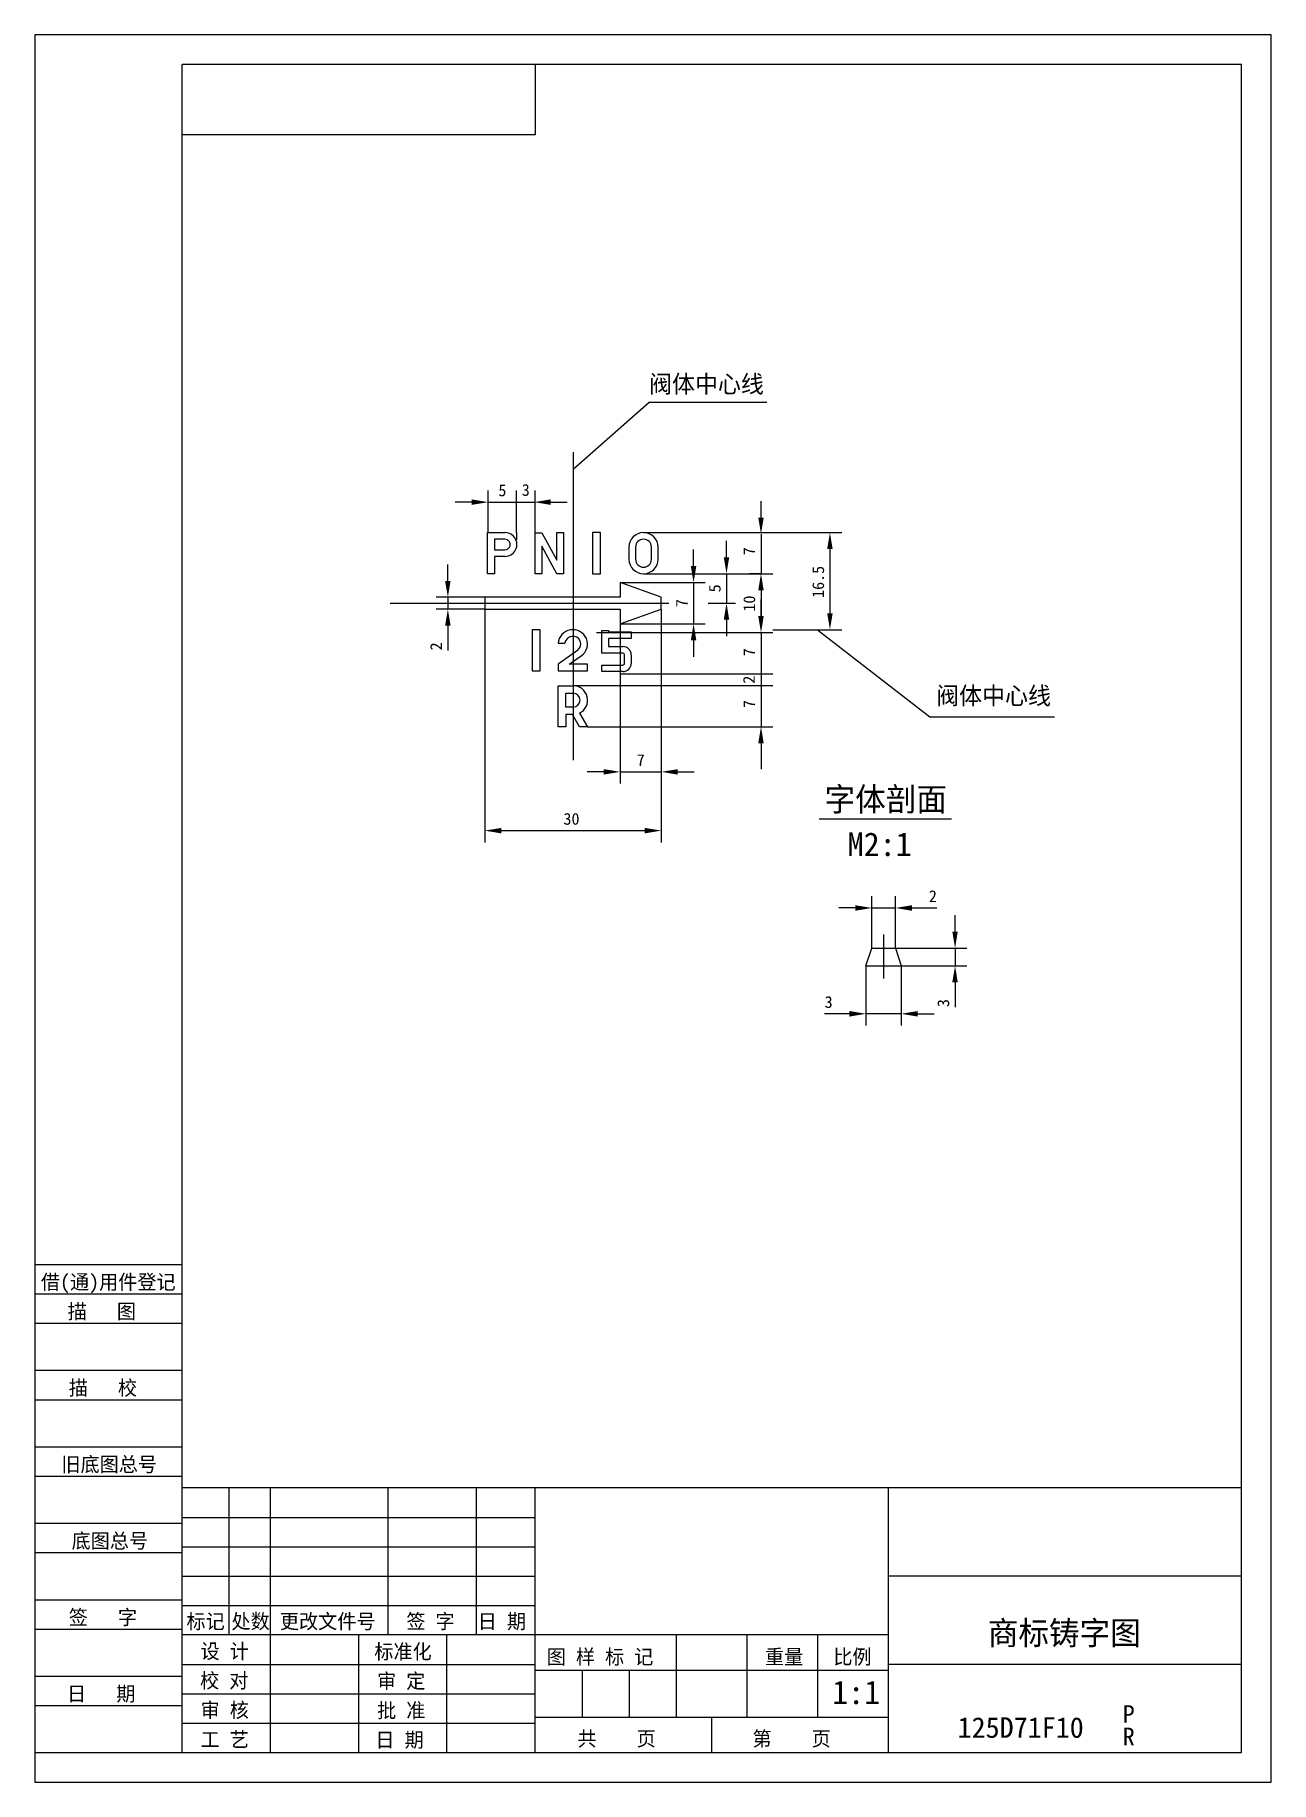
# Model space of a CAD drawing. Header units: metres. Extents: x 1 to 211, y 1 to 298.
import ezdxf

# ---------------------------------------------------------------- set-up
doc = ezdxf.new("R2010")
doc.units = ezdxf.units.M
for name, color, linetype in [('C', 6, 'Continuous'), ('D', 1, 'Continuous'), ('FL', 5, 'Continuous'), ('T', 7, 'Continuous'), ('TL', 4, 'Continuous')]:
    doc.layers.add(name, color=color, linetype=linetype)

# ---------------------------------------------------------------- blocks, each defined once
blk = doc.blocks.new('TUKUN4')
at = {"layer": 'FL'}
for p, q in [((0, 297), (0, 0)), ((210, 297), (0, 297)), ((210, 0), (210, 297)), ((0, 78), (25, 78)), ((0, 70), (25, 70)), ((0, 65), (25, 65)), ((0, 57), (25, 57)), ((0, 52), (25, 52)), ((33, 25), (33, 50)), ((40, 5), (40, 50)), ((60, 25), (60, 50)), ((75, 25), (75, 50)), ((25, 45), (85, 45)), ((0, 44), (25, 44)), ((0, 39), (25, 39)), ((25, 40), (85, 40)), ((25, 35), (85, 35)), ((0, 31), (25, 31)), ((25, 30), (85, 30)), ((0, 26), (25, 26)), ((70, 5), (70, 25)), ((0, 18), (25, 18)), ((25, 20), (85, 20)), ((25, 15), (85, 15)), ((0, 13), (25, 13)), ((25, 10), (85, 10)), ((0, 0), (210, 0))]:
    blk.add_line(p, q, dxfattribs=at)
at = {"layer": 'TL'}
for p, q in [((25, 5), (25, 292)), ((205, 292), (25, 292)), ((85, 292), (85, 280)), ((205, 5), (205, 292)), ((85, 280), (25, 280)), ((0, 88), (25, 88)), ((0, 83), (25, 83)), ((205, 50), (25, 50)), ((85, 5), (85, 50)), ((145, 5), (145, 50)), ((205, 35), (145, 35)), ((145, 25), (25, 25)), ((55, 5), (55, 25)), ((109, 11), (109, 25)), ((121, 11), (121, 25)), ((133, 11), (133, 25)), ((85, 19), (145, 19)), ((93, 11), (93, 19)), ((101, 11), (101, 19)), ((205, 20), (145, 20)), ((145, 11), (85, 11)), ((115, 5), (115, 11)), ((0, 5), (205, 5))]:
    blk.add_line(p, q, dxfattribs=at)
at = {"layer": 'T'}
for s, p in [('借(通)用件登记', (1, 83.76)), ('描   图', (5.56, 78.76)), ('描   校', (5.74, 65.76)), ('旧底图总号', (4.49, 52.76)), ('底图总号', (6.22, 39.76)), ('签   字', (5.74, 26.76)), ('标记', (25.75, 26.07)), ('处数', (33.38, 26.07)), ('更改文件号', (41.61, 26.07)), ('签 字', (63.1, 26.07)), ('日 期', (75.23, 26.07)), ('设 计', (28.14, 20.99)), ('标准化', (57.65, 20.93)), ('图 样 标 记', (86.95, 20.04)), ('重量', (124.03, 20.04)), ('比例', (135.64, 20.04)), ('校 对', (28.05, 15.99)), ('审 定', (58.13, 15.93)), ('日   期', (5.45, 13.76)), ('审 核', (28.14, 10.99)), ('批 准', (58.13, 10.93)), ('共    页', (92.18, 6.13)), ('第    页', (121.9, 6.13)), ('工 艺', (28.14, 5.99)), ('日 期', (57.84, 5.93))]:
    blk.add_text(s, height=2.5, dxfattribs=at).set_placement(p)
blk = doc.blocks.new('MZN')
blk.add_lwpolyline([(0.12, 0), (0.12, 9.96), (1.72, 9.96), (5.28, 3.33), (5.28, 10), (6.88, 10), (6.88, 0), (5.28, 0), (1.72, 6.67), (1.72, 0)], close=True)
blk = doc.blocks.new('MZ1')
blk.add_lwpolyline([(4.45, 0), (4.45, 10), (2.55, 10), (2.55, 0)], close=True)
blk = doc.blocks.new('MZP')
blk.add_lwpolyline([(0, 0), (0, 10), (4.11, 10, -1), (4.11, 4.21), (1.6, 4.21), (1.6, 0)], format="xyb", close=True)
blk.add_lwpolyline([(4.11, 8.4), (1.6, 8.4), (1.6, 5.81), (4.11, 5.81)])
blk.add_arc((4.11, 7.11), 1.29, 269.71, 90.29)
blk = doc.blocks.new('MZ5')
blk.add_lwpolyline([(0, 0), (0, 1.6), (5, 1.6, 0.41), (5.4, 2), (5.4, 4.08, 0.41), (5, 4.48), (0, 4.48), (0, 10), (1.6, 10), (1.6, 9.64), (7, 9.64), (7, 8.04), (1.6, 8.04), (1.6, 6.08), (5, 6.08, -0.41), (7, 4.08), (7, 2, -0.41), (5, 0)], format="xyb", close=True)
blk = doc.blocks.new('MZ2')
blk.add_lwpolyline([(4.61, 4.94), (0, 1.6), (0, 0), (7, 0), (7, 1.6), (2.65, 1.6), (5.51, 3.61, 1.6), (0.01, 6.67), (1.61, 6.67, -1.55)], format="xyb", close=True)
blk = doc.blocks.new('MZR')
at = {"linetype": 'CONTINUOUS'}
blk.add_lwpolyline([(3.5, 9.94, -0.8), (5.04, 3.29), (6.98, 0), (5.11, 0), (3.4, 2.94), (1.81, 2.94), (1.81, 0), (0, 0), (0, 9.94), (3.5, 9.94)], format="xyb", dxfattribs=at)
blk.add_lwpolyline([(1.84, 4.74), (1.84, 8.14), (3.51, 8.14, -1), (3.51, 4.74)], format="xyb", close=True, dxfattribs=at)
blk = doc.blocks.new('MZ0')
at = {"linetype": 'CONTINUOUS'}
for points in [[(7, 6.5, 0.41), (3.5, 10, 0.41), (0, 6.5), (0, 3.5, 0.41), (3.5, 0, 0.41), (7, 3.5)], [(5.4, 6.5, 0.41), (3.5, 8.4, 0.41), (1.6, 6.5), (1.6, 3.5, 0.41), (3.5, 1.6, 0.41), (5.4, 3.5)]]:
    blk.add_lwpolyline(points, format="xyb", close=True, dxfattribs=at)

msp = doc.modelspace()

# ---------------------------------------------------------------- linework, layer by layer
at = {"layer": 'C'}
for p, q in [((91.96, 226.64), (91.96, 222.64)), ((91.96, 222.64), (91.96, 216.38)), ((91.96, 216.38), (91.96, 174.28)), ((60.91, 200.95), (108.26, 200.95)), ((144.73, 144.64), (144.73, 137.15))]:
    msp.add_line(p, q, dxfattribs=at)
at = {"layer": 'D'}
for p, q in [((91.96, 223.75), (104.88, 235.1)), ((104.88, 235.1), (124.88, 235.1)), ((77.54, 212.93), (77.54, 220.13)), ((82.37, 212.95), (82.37, 220.13)), ((85.54, 212.93), (85.54, 220.1)), ((74.74, 218.13), (71.94, 218.13)), ((77.54, 218.13), (85.37, 218.13)), ((88.17, 218.13), (90.97, 218.13)), ((123.9, 215.51), (123.9, 218.31)), ((82.37, 212.95), (82.37, 211.74)), ((103.96, 212.95), (125.9, 212.95)), ((118.04, 208.75), (118.04, 211.55)), ((123.9, 212.71), (123.9, 205.95)), ((125.9, 212.95), (137.61, 212.95)), ((112.44, 207.25), (112.44, 210.05)), ((135.61, 210.15), (135.61, 199.25)), ((70.7, 204.75), (70.7, 207.55)), ((103.96, 205.95), (125.9, 205.95)), ((117.2, 205.95), (121.97, 205.95)), ((118.04, 205.95), (118.04, 200.95)), ((123.9, 205.95), (121.9, 205.95)), ((99.96, 204.45), (114.44, 204.45)), ((112.44, 204.45), (112.44, 197.45)), ((123.9, 203.15), (123.9, 198.75)), ((76.96, 201.95), (68.7, 201.95)), ((76.96, 199.95), (68.7, 199.95)), ((70.7, 201.95), (70.7, 199.95)), ((76.96, 199.95), (76.96, 160.29)), ((106.96, 199.95), (106.96, 170.28)), ((114.95, 200.95), (119.55, 200.95)), ((123.9, 198.75), (123.9, 201.55)), ((70.7, 197.15), (70.7, 194.35)), ((99.96, 197.45), (99.96, 170.28)), ((99.96, 197.45), (114.44, 197.45)), ((118.04, 198.15), (118.04, 195.35)), ((125.9, 196.45), (129.22, 196.45)), ((129.22, 196.45), (137.61, 196.45)), ((133.49, 196.45), (152.58, 181.63)), ((70.7, 194.35), (70.7, 192.93)), ((95.96, 195.95), (125.9, 195.95)), ((99.96, 195.95), (125.9, 195.95)), ((112.44, 194.65), (112.44, 191.85)), ((123.9, 195.95), (123.9, 179.95)), ((99.96, 188.95), (125.9, 188.95)), ((91.96, 186.95), (125.9, 186.95)), ((152.58, 181.63), (173.79, 181.63)), ((94.44, 179.95), (125.9, 179.95)), ((123.9, 177.15), (123.9, 172.75)), ((97.16, 172.28), (94.36, 172.28)), ((99.96, 172.28), (106.96, 172.28)), ((109.76, 172.28), (112.56, 172.28)), ((106.96, 170.28), (106.96, 160.29)), ((133.77, 164.27), (156.27, 164.27)), ((79.76, 162.29), (104.16, 162.29)), ((139.93, 149.14), (137.13, 149.14)), ((142.73, 142.31), (142.73, 151.14)), ((142.73, 149.14), (146.73, 149.14)), ((146.73, 142.31), (146.73, 151.14)), ((149.53, 149.14), (152.33, 149.14)), ((152.33, 149.14), (153.76, 149.14)), ((156.87, 145.11), (156.87, 147.91)), ((146.73, 142.31), (158.87, 142.31)), ((156.87, 142.31), (156.87, 139.31)), ((141.73, 139.31), (141.73, 129.15)), ((147.73, 139.31), (158.87, 139.31)), ((147.73, 139.31), (147.73, 129.15)), ((156.87, 136.51), (156.87, 133.71)), ((156.87, 133.71), (156.87, 132.29)), ((136.13, 131.15), (134.71, 131.15)), ((138.93, 131.15), (136.13, 131.15)), ((147.73, 131.15), (141.73, 131.15)), ((150.53, 131.15), (153.33, 131.15))]:
    msp.add_line(p, q, dxfattribs=at)
for points in [[(74.74, 218.6), (74.74, 217.66), (77.54, 218.13)], [(88.17, 218.6), (88.17, 217.66), (85.37, 218.13)], [(123.43, 215.51), (124.36, 215.51), (123.9, 212.71)], [(135.14, 210.15), (136.08, 210.15), (135.61, 212.95)], [(117.57, 208.75), (118.5, 208.75), (118.04, 205.95)], [(111.98, 207.25), (112.91, 207.25), (112.44, 204.45)], [(123.43, 203.15), (124.36, 203.15), (123.9, 205.95)], [(70.23, 204.75), (71.16, 204.75), (70.7, 201.95)], [(70.23, 197.15), (71.16, 197.15), (70.7, 199.95)], [(117.57, 198.15), (118.5, 198.15), (118.04, 200.95)], [(135.14, 199.25), (136.08, 199.25), (135.61, 196.45)], [(111.98, 194.65), (112.91, 194.65), (112.44, 197.45)], [(123.43, 198.75), (124.36, 198.75), (123.9, 195.95)], [(123.43, 198.75), (124.36, 198.75), (123.9, 195.95)], [(123.43, 177.15), (124.36, 177.15), (123.9, 179.95)], [(97.16, 172.74), (97.16, 171.81), (99.96, 172.28)], [(109.76, 172.74), (109.76, 171.81), (106.96, 172.28)], [(79.76, 162.75), (79.76, 161.82), (76.96, 162.29)], [(104.16, 162.75), (104.16, 161.82), (106.96, 162.29)], [(139.93, 149.6), (139.93, 148.67), (142.73, 149.14)], [(149.53, 149.6), (149.53, 148.67), (146.73, 149.14)], [(156.4, 145.11), (157.33, 145.11), (156.87, 142.31)], [(156.4, 136.51), (157.33, 136.51), (156.87, 139.31)], [(138.93, 131.62), (138.93, 130.68), (141.73, 131.15)], [(150.53, 131.62), (150.53, 130.68), (147.73, 131.15)]]:
    msp.add_solid(points, dxfattribs=at)
at = {"layer": 'TL'}
for p, q in [((106.96, 201.95), (99.96, 204.45)), ((99.96, 204.45), (99.96, 201.95)), ((99.96, 201.95), (76.96, 201.95)), ((76.96, 201.95), (76.96, 199.95)), ((76.96, 199.95), (99.96, 199.95)), ((99.96, 197.45), (106.96, 199.95)), ((99.96, 199.95), (99.96, 197.45)), ((106.96, 200.95), (106.96, 201.95)), ((106.96, 199.95), (106.96, 200.95)), ((141.73, 139.31), (142.73, 142.31)), ((142.73, 142.31), (146.73, 142.31)), ((146.73, 142.31), (147.73, 139.31)), ((141.73, 139.31), (147.73, 139.31))]:
    msp.add_line(p, q, dxfattribs=at)

# ---------------------------------------------------------------- block references
at = {"layer": 'D'}
msp.add_blockref('TUKUN4', (0.55, 0.55), dxfattribs=at)
at = {"layer": 'TL', "xscale": 0.71, "yscale": 0.7, "zscale": 0.71}
for name, p in [('MZP', (77.46, 205.95)), ('MZN', (85.46, 205.95)), ('MZ1', (93.46, 205.95)), ('MZ0', (101.46, 205.95)), ('MZ1', (83.22, 189.45)), ('MZ2', (89.44, 189.46)), ('MZ5', (96.88, 189.32)), ('MZR', (89.46, 179.95))]:
    msp.add_blockref(name, p, dxfattribs=at)

# ---------------------------------------------------------------- texts
at = {"layer": 'D'}
for s, height, p in [('阀体中心线', 3, (104.88, 236.72)), ('5', 2, (79.28, 219.13)), ('3', 2, (83.26, 219.2)), ('阀体中心线', 3, (153.66, 183.73)), ('7', 2, (102.79, 173.28)), ('字体剖面', 4, (134.7, 165.62)), ('30', 2, (90.34, 163.29)), ('M2:1', 4, (138.62, 157.98)), ('2', 2, (152.42, 150.14)), ('3', 2, (134.71, 132.15)), ('商标铸字图', 4, (162.43, 23.89)), ('1:1', 4, (135.98, 13.8)), ('P', 3, (185.35, 10.62)), ('125D71F10', 3.5, (157.3, 8.07)), ('R', 3, (185.35, 6.8))]:
    msp.add_text(s, height=height, dxfattribs=at).set_placement(p)
for s, p in [('7', (122.9, 209.09)), ('16.5', (134.61, 201.85)), ('5', (117.04, 202.79)), ('10', (122.9, 199.53)), ('7', (111.44, 200.29)), ('2', (69.7, 192.93)), ('7', (122.9, 191.92)), ('2', (122.85, 187.27)), ('7', (122.9, 183.13)), ('3', (155.87, 132.29))]:
    msp.add_text(s, height=2, rotation=90, dxfattribs=at).set_placement(p)

doc.saveas('drawing.dxf')
